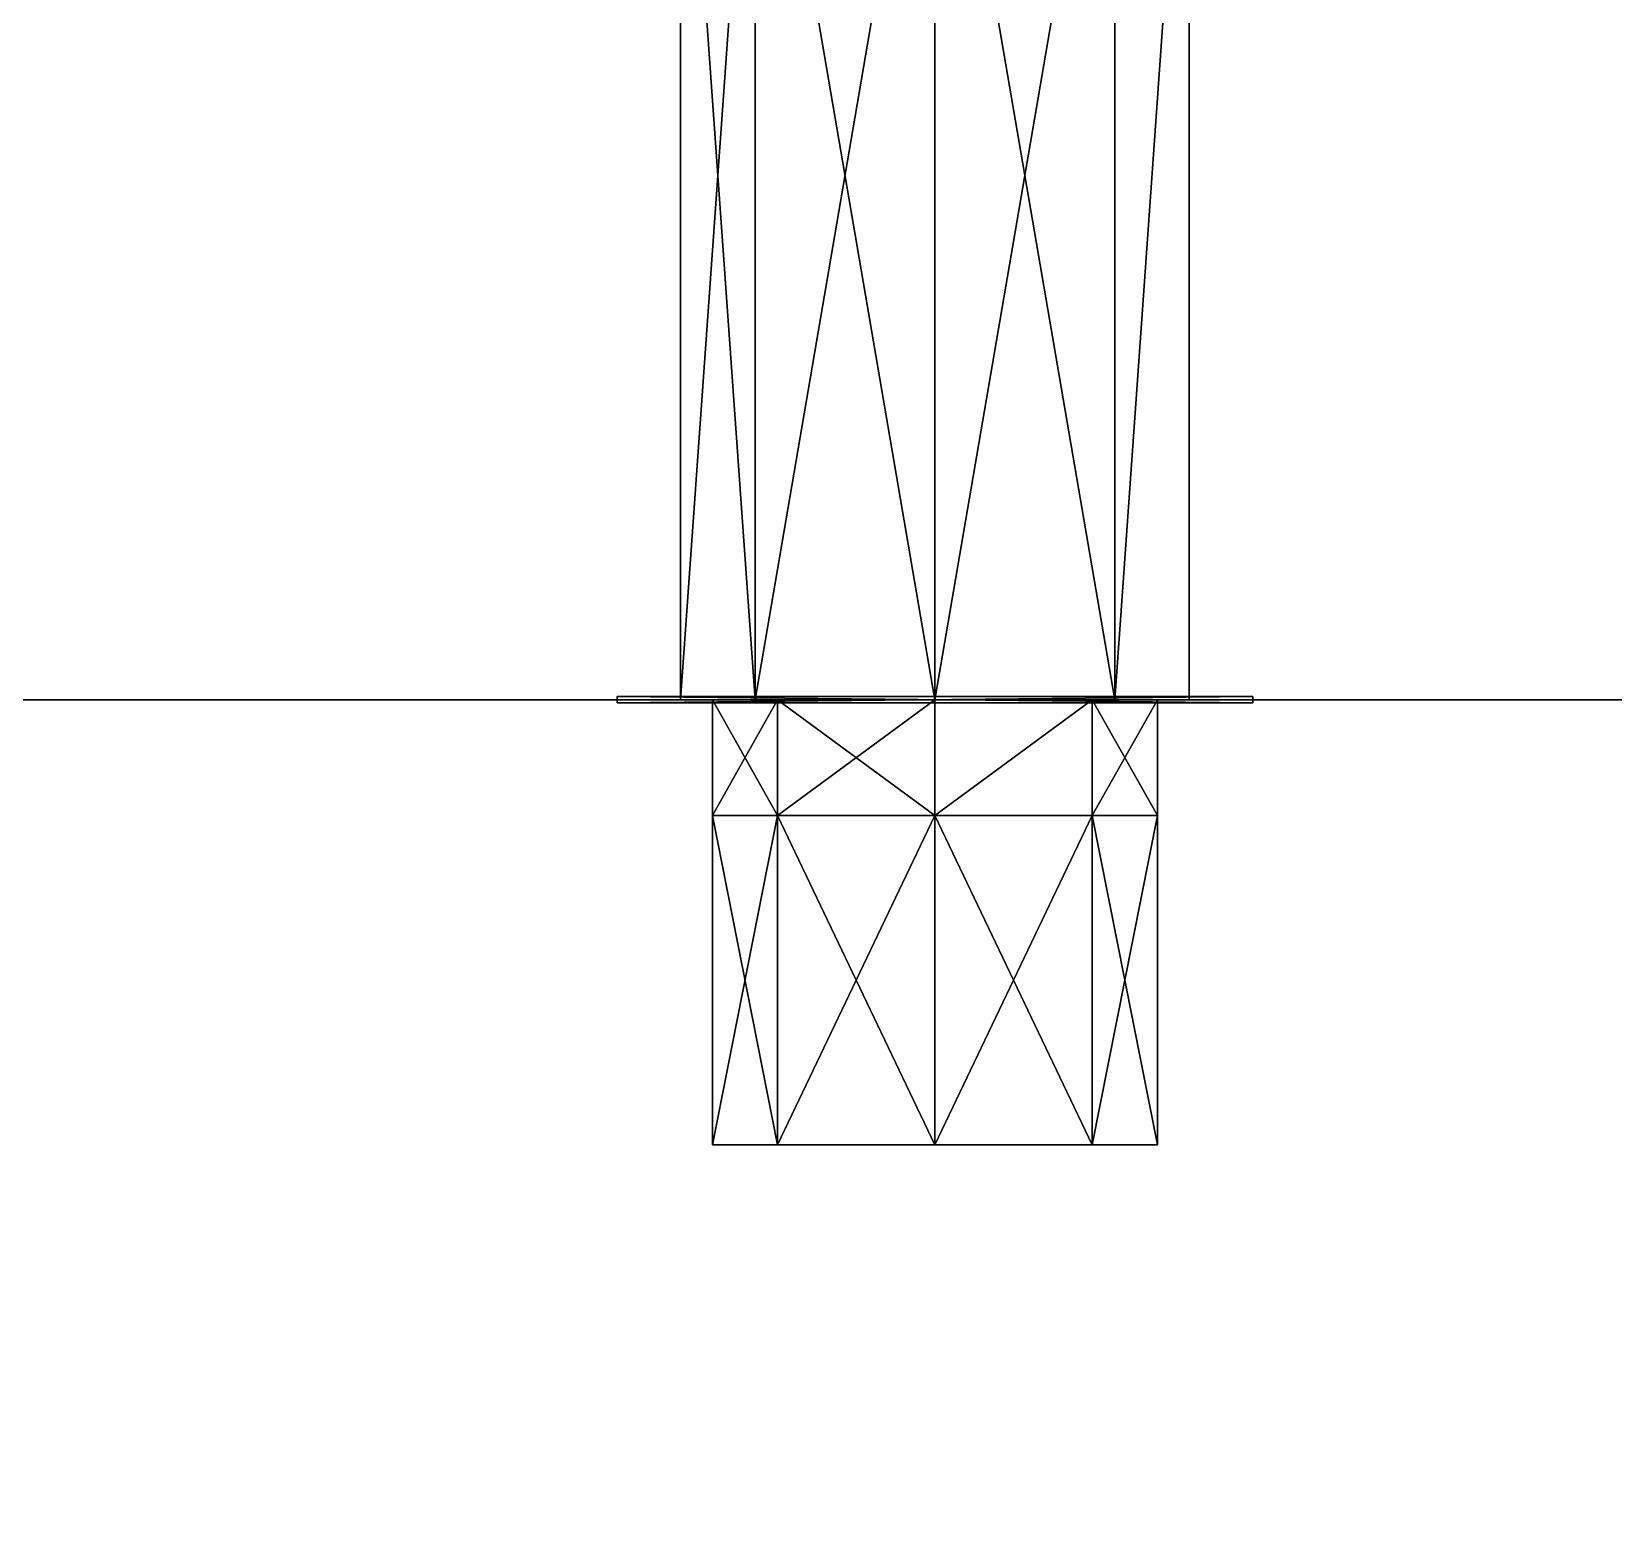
# Model space of a CAD drawing. Extents: x -150 to 2334, y -150 to 2984.
# Drawn here: x 2089.79 to 2114.67, y 2242.89 to 2266.3 of the extents above; entities that cross this region are included whole.
import ezdxf

# ---------------------------------------------------------------- set-up
doc = ezdxf.new("R2010")
doc.units = 0
for name, color, linetype in [('LAYER0', 7, 'CONTINUOUS'), ('LAYER732', 250, 'CONTINUOUS'), ('LAYER749', 250, 'CONTINUOUS'), ('LAYER766', 250, 'CONTINUOUS'), ('LAYER783', 250, 'CONTINUOUS'), ('LAYER817', 250, 'CONTINUOUS'), ('LAYER822', 9, 'CONTINUOUS'), ('LAYER830', 9, 'CONTINUOUS'), ('LAYER834', 250, 'CONTINUOUS'), ('LAYER845', 250, 'CONTINUOUS')]:
    doc.layers.add(name, color=color, linetype=linetype)

msp = doc.modelspace()

# ---------------------------------------------------------------- linework, layer by layer
at = {"layer": 'LAYER0', "invisible_edges": 1}
for points in [[(2334, 2984, -5), (-150, -150, -5), (-150, 2984, -5), (2334, 2984, -5)], [(-150, -150, -5), (2334, 2984, -5), (2334, -150, -5), (-150, -150, -5)], [(2334, -150), (-150, 2984), (-150, -150), (2334, -150)], [(-150, 2984), (2334, -150), (2334, 2984), (-150, 2984)]]:
    msp.add_3dface(points, dxfattribs=at)
at = {"layer": 'LAYER732', "invisible_edges": 1}
for points in [[(2139.4, 2775.792, 548.2), (1844, 2255.792, 548.2), (2139.4, 2255.792, 548.2), (2139.4, 2775.792, 548.2)], [(1844, 2255.792, 548.2), (2139.4, 2775.792, 548.2), (1844, 2775.792, 548.2), (1844, 2255.792, 548.2)], [(1844, 2775.792, 530.2), (2139.4, 2255.792, 530.2), (1844, 2255.792, 530.2), (1844, 2775.792, 530.2)], [(2139.4, 2255.792, 530.2), (1844, 2775.792, 530.2), (2139.4, 2775.792, 530.2), (2139.4, 2255.792, 530.2)], [(2139.4, 2255.792, 530.2), (1844, 2255.792, 548.2), (1844, 2255.792, 530.2), (2139.4, 2255.792, 530.2)], [(1844, 2255.792, 548.2), (2139.4, 2255.792, 530.2), (2139.4, 2255.792, 548.2), (1844, 2255.792, 548.2)]]:
    msp.add_3dface(points, dxfattribs=at)
at = {"layer": 'LAYER749', "invisible_edges": 1}
for points in [[(2139.4, 2775.792, 998.4), (1844, 2255.792, 998.4), (2139.4, 2255.792, 998.4), (2139.4, 2775.792, 998.4)], [(1844, 2255.792, 998.4), (2139.4, 2775.792, 998.4), (1844, 2775.792, 998.4), (1844, 2255.792, 998.4)], [(1844, 2775.792, 980.4), (2139.4, 2255.792, 980.4), (1844, 2255.792, 980.4), (1844, 2775.792, 980.4)], [(2139.4, 2255.792, 980.4), (1844, 2775.792, 980.4), (2139.4, 2775.792, 980.4), (2139.4, 2255.792, 980.4)], [(2139.4, 2255.792, 980.4), (1844, 2255.792, 998.4), (1844, 2255.792, 980.4), (2139.4, 2255.792, 980.4)], [(1844, 2255.792, 998.4), (2139.4, 2255.792, 980.4), (2139.4, 2255.792, 998.4), (1844, 2255.792, 998.4)]]:
    msp.add_3dface(points, dxfattribs=at)
at = {"layer": 'LAYER766', "invisible_edges": 1}
for points in [[(2139.4, 2775.792, 1448.6), (1844, 2255.792, 1448.6), (2139.4, 2255.792, 1448.6), (2139.4, 2775.792, 1448.6)], [(1844, 2255.792, 1448.6), (2139.4, 2775.792, 1448.6), (1844, 2775.792, 1448.6), (1844, 2255.792, 1448.6)], [(1844, 2775.792, 1430.6), (2139.4, 2255.792, 1430.6), (1844, 2255.792, 1430.6), (1844, 2775.792, 1430.6)], [(2139.4, 2255.792, 1430.6), (1844, 2775.792, 1430.6), (2139.4, 2775.792, 1430.6), (2139.4, 2255.792, 1430.6)], [(2139.4, 2255.792, 1430.6), (1844, 2255.792, 1448.6), (1844, 2255.792, 1430.6), (2139.4, 2255.792, 1430.6)], [(1844, 2255.792, 1448.6), (2139.4, 2255.792, 1430.6), (2139.4, 2255.792, 1448.6), (1844, 2255.792, 1448.6)]]:
    msp.add_3dface(points, dxfattribs=at)
at = {"layer": 'LAYER783', "invisible_edges": 1}
for points in [[(2139.4, 2775.792, 1898.8), (1844, 2255.792, 1898.8), (2139.4, 2255.792, 1898.8), (2139.4, 2775.792, 1898.8)], [(1844, 2255.792, 1898.8), (2139.4, 2775.792, 1898.8), (1844, 2775.792, 1898.8), (1844, 2255.792, 1898.8)], [(1844, 2775.792, 1880.8), (2139.4, 2255.792, 1880.8), (1844, 2255.792, 1880.8), (1844, 2775.792, 1880.8)], [(2139.4, 2255.792, 1880.8), (1844, 2775.792, 1880.8), (2139.4, 2775.792, 1880.8), (2139.4, 2255.792, 1880.8)], [(2139.4, 2255.792, 1880.8), (1844, 2255.792, 1898.8), (1844, 2255.792, 1880.8), (2139.4, 2255.792, 1880.8)], [(1844, 2255.792, 1898.8), (2139.4, 2255.792, 1880.8), (2139.4, 2255.792, 1898.8), (1844, 2255.792, 1898.8)]]:
    msp.add_3dface(points, dxfattribs=at)
at = {"layer": 'LAYER817', "invisible_edges": 1}
for points in [[(2164, 2255.792), (1844, 2255.792, 2350), (2164, 2255.792, 2350), (2164, 2255.792)], [(1844, 2255.792, 2350), (2164, 2255.792), (1844, 2255.792), (1844, 2255.792, 2350)], [(2164, 2255.792), (1844, 2237.792), (1844, 2255.792), (2164, 2255.792)], [(1844, 2237.792), (2164, 2255.792), (2164, 2237.792), (1844, 2237.792)], [(2164, 2237.792, 2350), (1844, 2255.792, 2350), (1844, 2237.792, 2350), (2164, 2237.792, 2350)], [(1844, 2255.792, 2350), (2164, 2237.792, 2350), (2164, 2255.792, 2350), (1844, 2255.792, 2350)]]:
    msp.add_3dface(points, dxfattribs=at)
at = {"layer": 'LAYER822'}
for points in [[(2101.172, 2255.792, 86.17157), (2100, 2272.292, 89), (2101.172, 2272.292, 86.17157), (2101.172, 2255.792, 86.17157)], [(2100, 2255.792, 89), (2100, 2272.292, 89), (2101.172, 2255.792, 86.17157), (2100, 2255.792, 89)], [(2100, 2255.792, 89), (2101.172, 2272.292, 91.82843), (2100, 2272.292, 89), (2100, 2255.792, 89)], [(2101.172, 2255.792, 91.82843), (2101.172, 2272.292, 91.82843), (2100, 2255.792, 89), (2101.172, 2255.792, 91.82843)], [(2104, 2255.792, 85), (2101.172, 2272.292, 86.17157), (2104, 2272.292, 85), (2104, 2255.792, 85)], [(2101.172, 2255.792, 86.17157), (2101.172, 2272.292, 86.17157), (2104, 2255.792, 85), (2101.172, 2255.792, 86.17157)], [(2101.172, 2255.792, 91.82843), (2104, 2272.292, 93), (2101.172, 2272.292, 91.82843), (2101.172, 2255.792, 91.82843)], [(2104, 2255.792, 93), (2104, 2272.292, 93), (2101.172, 2255.792, 91.82843), (2104, 2255.792, 93)], [(2101.172, 2255.792, 91.82843), (2104, 2272.292, 93), (2101.172, 2272.292, 91.82843), (2101.172, 2255.792, 91.82843)], [(2104, 2255.792, 93), (2104, 2272.292, 93), (2101.172, 2255.792, 91.82843), (2104, 2255.792, 93)], [(2106.828, 2255.792, 86.17157), (2104, 2272.292, 85), (2106.828, 2272.292, 86.17157), (2106.828, 2255.792, 86.17157)], [(2104, 2255.792, 85), (2104, 2272.292, 85), (2106.828, 2255.792, 86.17157), (2104, 2255.792, 85)], [(2104, 2255.792, 93), (2106.828, 2272.292, 91.82843), (2104, 2272.292, 93), (2104, 2255.792, 93)], [(2106.828, 2255.792, 91.82843), (2106.828, 2272.292, 91.82843), (2104, 2255.792, 93), (2106.828, 2255.792, 91.82843)], [(2108, 2272.292, 89), (2106.828, 2255.792, 86.17157), (2106.828, 2272.292, 86.17157), (2108, 2272.292, 89)], [(2108, 2255.792, 89), (2106.828, 2255.792, 86.17157), (2108, 2272.292, 89), (2108, 2255.792, 89)], [(2108, 2272.292, 89), (2106.828, 2255.792, 91.82843), (2108, 2255.792, 89), (2108, 2272.292, 89)], [(2106.828, 2272.292, 91.82843), (2106.828, 2255.792, 91.82843), (2108, 2272.292, 89), (2106.828, 2272.292, 91.82843)], [(2099, 2255.842, 84), (2109, 2255.842, 94), (2109, 2255.842, 84), (2099, 2255.842, 84)], [(2099, 2255.842, 94), (2109, 2255.842, 94), (2099, 2255.842, 84), (2099, 2255.842, 94)], [(2099, 2255.742, 84), (2109, 2255.842, 84), (2109, 2255.742, 84), (2099, 2255.742, 84)], [(2099, 2255.842, 84), (2109, 2255.842, 84), (2099, 2255.742, 84), (2099, 2255.842, 84)], [(2099, 2255.842, 94), (2099, 2255.742, 84), (2099, 2255.842, 84), (2099, 2255.842, 94)], [(2099, 2255.742, 94), (2099, 2255.742, 84), (2099, 2255.842, 94), (2099, 2255.742, 94)], [(2109, 2255.742, 94), (2099, 2255.842, 94), (2099, 2255.742, 94), (2109, 2255.742, 94)], [(2109, 2255.842, 94), (2099, 2255.842, 94), (2109, 2255.742, 94), (2109, 2255.842, 94)], [(2099, 2255.842, 84), (2109, 2255.842, 94), (2109, 2255.842, 84), (2099, 2255.842, 84)], [(2099, 2255.842, 94), (2109, 2255.842, 94), (2099, 2255.842, 84), (2099, 2255.842, 94)], [(2099, 2255.842, 84), (2099, 2255.742, 94), (2099, 2255.842, 94), (2099, 2255.842, 84)], [(2099, 2255.742, 84), (2099, 2255.742, 94), (2099, 2255.842, 84), (2099, 2255.742, 84)], [(2109, 2255.742, 94), (2099, 2255.842, 94), (2099, 2255.742, 94), (2109, 2255.742, 94)], [(2109, 2255.842, 94), (2099, 2255.842, 94), (2109, 2255.742, 94), (2109, 2255.842, 94)], [(2099, 2255.742, 84), (2109, 2255.842, 84), (2109, 2255.742, 84), (2099, 2255.742, 84)], [(2099, 2255.842, 84), (2109, 2255.842, 84), (2099, 2255.742, 84), (2099, 2255.842, 84)], [(2101.525, 2255.792, 86.52512), (2100.5, 2253.972, 89), (2100.5, 2255.792, 89), (2101.525, 2255.792, 86.52512)], [(2101.525, 2253.972, 86.52512), (2100.5, 2253.972, 89), (2101.525, 2255.792, 86.52512), (2101.525, 2253.972, 86.52512)], [(2100.5, 2255.792, 89), (2101.525, 2253.972, 91.47488), (2101.525, 2255.792, 91.47488), (2100.5, 2255.792, 89)], [(2100.5, 2253.972, 89), (2101.525, 2253.972, 91.47488), (2100.5, 2255.792, 89), (2100.5, 2253.972, 89)], [(2104, 2255.792, 85.5), (2101.525, 2253.972, 86.52512), (2101.525, 2255.792, 86.52512), (2104, 2255.792, 85.5)], [(2104, 2253.972, 85.5), (2101.525, 2253.972, 86.52512), (2104, 2255.792, 85.5), (2104, 2253.972, 85.5)], [(2104, 2253.972, 92.5), (2101.525, 2255.792, 91.47488), (2101.525, 2253.972, 91.47488), (2104, 2253.972, 92.5)], [(2104, 2255.792, 92.5), (2101.525, 2255.792, 91.47488), (2104, 2253.972, 92.5), (2104, 2255.792, 92.5)], [(2101.525, 2253.972, 91.47488), (2104, 2255.792, 92.5), (2101.525, 2255.792, 91.47488), (2101.525, 2253.972, 91.47488)], [(2104, 2253.972, 92.5), (2104, 2255.792, 92.5), (2101.525, 2253.972, 91.47488), (2104, 2253.972, 92.5)], [(2106.475, 2255.792, 86.52512), (2104, 2253.972, 85.5), (2104, 2255.792, 85.5), (2106.475, 2255.792, 86.52512)], [(2106.475, 2253.972, 86.52512), (2104, 2253.972, 85.5), (2106.475, 2255.792, 86.52512), (2106.475, 2253.972, 86.52512)], [(2106.475, 2255.792, 91.47488), (2104, 2253.972, 92.5), (2106.475, 2253.972, 91.47488), (2106.475, 2255.792, 91.47488)], [(2104, 2255.792, 92.5), (2104, 2253.972, 92.5), (2106.475, 2255.792, 91.47488), (2104, 2255.792, 92.5)], [(2106.475, 2255.792, 86.52512), (2107.5, 2253.972, 89), (2106.475, 2253.972, 86.52512), (2106.475, 2255.792, 86.52512)], [(2107.5, 2255.792, 89), (2107.5, 2253.972, 89), (2106.475, 2255.792, 86.52512), (2107.5, 2255.792, 89)], [(2107.5, 2255.792, 89), (2106.475, 2253.972, 91.47488), (2107.5, 2253.972, 89), (2107.5, 2255.792, 89)], [(2106.475, 2255.792, 91.47488), (2106.475, 2253.972, 91.47488), (2107.5, 2255.792, 89), (2106.475, 2255.792, 91.47488)], [(2109, 2255.842, 84), (2109, 2255.742, 94), (2109, 2255.842, 94), (2109, 2255.842, 84)], [(2109, 2255.742, 84), (2109, 2255.742, 94), (2109, 2255.842, 84), (2109, 2255.742, 84)], [(2109, 2255.742, 84), (2109, 2255.842, 94), (2109, 2255.742, 94), (2109, 2255.742, 84)], [(2109, 2255.842, 84), (2109, 2255.842, 94), (2109, 2255.742, 84), (2109, 2255.842, 84)], [(2099, 2255.742, 84), (2109, 2255.742, 94), (2109, 2255.742, 84), (2099, 2255.742, 84)], [(2099, 2255.742, 94), (2109, 2255.742, 94), (2099, 2255.742, 84), (2099, 2255.742, 94)], [(2109, 2255.742, 84), (2099, 2255.742, 94), (2099, 2255.742, 84), (2109, 2255.742, 84)], [(2109, 2255.742, 94), (2099, 2255.742, 94), (2109, 2255.742, 84), (2109, 2255.742, 94)], [(2101.525, 2248.792, 86.52512), (2100.5, 2253.972, 89), (2101.525, 2253.972, 86.52512), (2101.525, 2248.792, 86.52512)], [(2100.5, 2248.792, 89), (2100.5, 2253.972, 89), (2101.525, 2248.792, 86.52512), (2100.5, 2248.792, 89)], [(2100.5, 2248.792, 89), (2101.525, 2253.972, 91.47488), (2100.5, 2253.972, 89), (2100.5, 2248.792, 89)], [(2101.525, 2248.792, 91.47488), (2101.525, 2253.972, 91.47488), (2100.5, 2248.792, 89), (2101.525, 2248.792, 91.47488)], [(2104, 2248.792, 85.5), (2101.525, 2253.972, 86.52512), (2104, 2253.972, 85.5), (2104, 2248.792, 85.5)], [(2101.525, 2248.792, 86.52512), (2101.525, 2253.972, 86.52512), (2104, 2248.792, 85.5), (2101.525, 2248.792, 86.52512)], [(2104, 2248.792, 92.5), (2101.525, 2253.972, 91.47488), (2101.525, 2248.792, 91.47488), (2104, 2248.792, 92.5)], [(2104, 2253.972, 92.5), (2101.525, 2253.972, 91.47488), (2104, 2248.792, 92.5), (2104, 2253.972, 92.5)], [(2101.525, 2248.792, 91.47488), (2104, 2253.972, 92.5), (2101.525, 2253.972, 91.47488), (2101.525, 2248.792, 91.47488)], [(2104, 2248.792, 92.5), (2104, 2253.972, 92.5), (2101.525, 2248.792, 91.47488), (2104, 2248.792, 92.5)], [(2106.475, 2248.792, 86.52512), (2104, 2253.972, 85.5), (2106.475, 2253.972, 86.52512), (2106.475, 2248.792, 86.52512)], [(2104, 2248.792, 85.5), (2104, 2253.972, 85.5), (2106.475, 2248.792, 86.52512), (2104, 2248.792, 85.5)], [(2106.475, 2253.972, 91.47488), (2104, 2248.792, 92.5), (2106.475, 2248.792, 91.47488), (2106.475, 2253.972, 91.47488)], [(2104, 2253.972, 92.5), (2104, 2248.792, 92.5), (2106.475, 2253.972, 91.47488), (2104, 2253.972, 92.5)], [(2106.475, 2253.972, 86.52512), (2107.5, 2248.792, 89), (2106.475, 2248.792, 86.52512), (2106.475, 2253.972, 86.52512)], [(2107.5, 2253.972, 89), (2107.5, 2248.792, 89), (2106.475, 2253.972, 86.52512), (2107.5, 2253.972, 89)], [(2107.5, 2253.972, 89), (2106.475, 2248.792, 91.47488), (2107.5, 2248.792, 89), (2107.5, 2253.972, 89)], [(2106.475, 2253.972, 91.47488), (2106.475, 2248.792, 91.47488), (2107.5, 2253.972, 89), (2106.475, 2253.972, 91.47488)], [(2107.5, 2248.792, 89), (2100.5, 2248.792, 89), (2101.525, 2248.792, 86.52512), (2107.5, 2248.792, 89)], [(2106.475, 2248.792, 91.47488), (2100.5, 2248.792, 89), (2107.5, 2248.792, 89), (2106.475, 2248.792, 91.47488)], [(2104, 2248.792, 92.5), (2100.5, 2248.792, 89), (2106.475, 2248.792, 91.47488), (2104, 2248.792, 92.5)], [(2101.525, 2248.792, 91.47488), (2100.5, 2248.792, 89), (2104, 2248.792, 92.5), (2101.525, 2248.792, 91.47488)], [(2106.475, 2248.792, 86.52512), (2101.525, 2248.792, 86.52512), (2104, 2248.792, 85.5), (2106.475, 2248.792, 86.52512)], [(2107.5, 2248.792, 89), (2101.525, 2248.792, 86.52512), (2106.475, 2248.792, 86.52512), (2107.5, 2248.792, 89)]]:
    msp.add_3dface(points, dxfattribs=at)
at = {"layer": 'LAYER830'}
for points in [[(2101.172, 2272.292, 2342.828), (2100, 2272.292, 2340), (2101.172, 2255.792, 2342.828), (2101.172, 2272.292, 2342.828)], [(2101.172, 2255.792, 2342.828), (2100, 2272.292, 2340), (2100, 2255.792, 2340), (2101.172, 2255.792, 2342.828)], [(2100, 2272.292, 2340), (2101.172, 2272.292, 2337.172), (2100, 2255.792, 2340), (2100, 2272.292, 2340)], [(2100, 2255.792, 2340), (2101.172, 2272.292, 2337.172), (2101.172, 2255.792, 2337.172), (2100, 2255.792, 2340)], [(2104, 2272.292, 2344), (2101.172, 2272.292, 2342.828), (2104, 2255.792, 2344), (2104, 2272.292, 2344)], [(2104, 2255.792, 2344), (2101.172, 2272.292, 2342.828), (2101.172, 2255.792, 2342.828), (2104, 2255.792, 2344)], [(2101.172, 2272.292, 2337.172), (2104, 2272.292, 2336), (2101.172, 2255.792, 2337.172), (2101.172, 2272.292, 2337.172)], [(2101.172, 2255.792, 2337.172), (2104, 2272.292, 2336), (2104, 2255.792, 2336), (2101.172, 2255.792, 2337.172)], [(2101.172, 2272.292, 2337.172), (2104, 2272.292, 2336), (2101.172, 2255.792, 2337.172), (2101.172, 2272.292, 2337.172)], [(2101.172, 2255.792, 2337.172), (2104, 2272.292, 2336), (2104, 2255.792, 2336), (2101.172, 2255.792, 2337.172)], [(2106.828, 2272.292, 2342.828), (2104, 2272.292, 2344), (2106.828, 2255.792, 2342.828), (2106.828, 2272.292, 2342.828)], [(2106.828, 2255.792, 2342.828), (2104, 2272.292, 2344), (2104, 2255.792, 2344), (2106.828, 2255.792, 2342.828)], [(2104, 2272.292, 2336), (2106.828, 2272.292, 2337.172), (2104, 2255.792, 2336), (2104, 2272.292, 2336)], [(2104, 2255.792, 2336), (2106.828, 2272.292, 2337.172), (2106.828, 2255.792, 2337.172), (2104, 2255.792, 2336)], [(2106.828, 2272.292, 2342.828), (2106.828, 2255.792, 2342.828), (2108, 2272.292, 2340), (2106.828, 2272.292, 2342.828)], [(2108, 2272.292, 2340), (2106.828, 2255.792, 2342.828), (2108, 2255.792, 2340), (2108, 2272.292, 2340)], [(2108, 2255.792, 2340), (2106.828, 2255.792, 2337.172), (2108, 2272.292, 2340), (2108, 2255.792, 2340)], [(2108, 2272.292, 2340), (2106.828, 2255.792, 2337.172), (2106.828, 2272.292, 2337.172), (2108, 2272.292, 2340)], [(2109, 2255.842, 2345), (2109, 2255.842, 2335), (2099, 2255.842, 2345), (2109, 2255.842, 2345)], [(2099, 2255.842, 2345), (2109, 2255.842, 2335), (2099, 2255.842, 2335), (2099, 2255.842, 2345)], [(2109, 2255.742, 2345), (2109, 2255.842, 2345), (2099, 2255.742, 2345), (2109, 2255.742, 2345)], [(2099, 2255.742, 2345), (2109, 2255.842, 2345), (2099, 2255.842, 2345), (2099, 2255.742, 2345)], [(2099, 2255.842, 2345), (2099, 2255.742, 2345), (2099, 2255.842, 2335), (2099, 2255.842, 2345)], [(2099, 2255.842, 2335), (2099, 2255.742, 2345), (2099, 2255.742, 2335), (2099, 2255.842, 2335)], [(2099, 2255.742, 2335), (2099, 2255.842, 2335), (2109, 2255.742, 2335), (2099, 2255.742, 2335)], [(2109, 2255.742, 2335), (2099, 2255.842, 2335), (2109, 2255.842, 2335), (2109, 2255.742, 2335)], [(2109, 2255.842, 2345), (2109, 2255.842, 2335), (2099, 2255.842, 2345), (2109, 2255.842, 2345)], [(2099, 2255.842, 2345), (2109, 2255.842, 2335), (2099, 2255.842, 2335), (2099, 2255.842, 2345)], [(2099, 2255.842, 2335), (2099, 2255.742, 2335), (2099, 2255.842, 2345), (2099, 2255.842, 2335)], [(2099, 2255.842, 2345), (2099, 2255.742, 2335), (2099, 2255.742, 2345), (2099, 2255.842, 2345)], [(2099, 2255.742, 2335), (2099, 2255.842, 2335), (2109, 2255.742, 2335), (2099, 2255.742, 2335)], [(2109, 2255.742, 2335), (2099, 2255.842, 2335), (2109, 2255.842, 2335), (2109, 2255.742, 2335)], [(2109, 2255.742, 2345), (2109, 2255.842, 2345), (2099, 2255.742, 2345), (2109, 2255.742, 2345)], [(2099, 2255.742, 2345), (2109, 2255.842, 2345), (2099, 2255.842, 2345), (2099, 2255.742, 2345)], [(2100.5, 2255.792, 2340), (2100.5, 2253.972, 2340), (2101.525, 2255.792, 2342.475), (2100.5, 2255.792, 2340)], [(2101.525, 2255.792, 2342.475), (2100.5, 2253.972, 2340), (2101.525, 2253.972, 2342.475), (2101.525, 2255.792, 2342.475)], [(2101.525, 2255.792, 2337.525), (2101.525, 2253.972, 2337.525), (2100.5, 2255.792, 2340), (2101.525, 2255.792, 2337.525)], [(2100.5, 2255.792, 2340), (2101.525, 2253.972, 2337.525), (2100.5, 2253.972, 2340), (2100.5, 2255.792, 2340)], [(2101.525, 2255.792, 2342.475), (2101.525, 2253.972, 2342.475), (2104, 2255.792, 2343.5), (2101.525, 2255.792, 2342.475)], [(2104, 2255.792, 2343.5), (2101.525, 2253.972, 2342.475), (2104, 2253.972, 2343.5), (2104, 2255.792, 2343.5)], [(2101.525, 2253.972, 2337.525), (2101.525, 2255.792, 2337.525), (2104, 2253.972, 2336.5), (2101.525, 2253.972, 2337.525)], [(2104, 2253.972, 2336.5), (2101.525, 2255.792, 2337.525), (2104, 2255.792, 2336.5), (2104, 2253.972, 2336.5)], [(2101.525, 2255.792, 2337.525), (2104, 2255.792, 2336.5), (2101.525, 2253.972, 2337.525), (2101.525, 2255.792, 2337.525)], [(2101.525, 2253.972, 2337.525), (2104, 2255.792, 2336.5), (2104, 2253.972, 2336.5), (2101.525, 2253.972, 2337.525)], [(2104, 2255.792, 2343.5), (2104, 2253.972, 2343.5), (2106.475, 2255.792, 2342.475), (2104, 2255.792, 2343.5)], [(2106.475, 2255.792, 2342.475), (2104, 2253.972, 2343.5), (2106.475, 2253.972, 2342.475), (2106.475, 2255.792, 2342.475)], [(2106.475, 2253.972, 2337.525), (2104, 2253.972, 2336.5), (2106.475, 2255.792, 2337.525), (2106.475, 2253.972, 2337.525)], [(2106.475, 2255.792, 2337.525), (2104, 2253.972, 2336.5), (2104, 2255.792, 2336.5), (2106.475, 2255.792, 2337.525)], [(2106.475, 2253.972, 2342.475), (2107.5, 2253.972, 2340), (2106.475, 2255.792, 2342.475), (2106.475, 2253.972, 2342.475)], [(2106.475, 2255.792, 2342.475), (2107.5, 2253.972, 2340), (2107.5, 2255.792, 2340), (2106.475, 2255.792, 2342.475)], [(2107.5, 2253.972, 2340), (2106.475, 2253.972, 2337.525), (2107.5, 2255.792, 2340), (2107.5, 2253.972, 2340)], [(2107.5, 2255.792, 2340), (2106.475, 2253.972, 2337.525), (2106.475, 2255.792, 2337.525), (2107.5, 2255.792, 2340)], [(2109, 2255.842, 2335), (2109, 2255.742, 2335), (2109, 2255.842, 2345), (2109, 2255.842, 2335)], [(2109, 2255.842, 2345), (2109, 2255.742, 2335), (2109, 2255.742, 2345), (2109, 2255.842, 2345)], [(2109, 2255.742, 2335), (2109, 2255.842, 2335), (2109, 2255.742, 2345), (2109, 2255.742, 2335)], [(2109, 2255.742, 2345), (2109, 2255.842, 2335), (2109, 2255.842, 2345), (2109, 2255.742, 2345)], [(2109, 2255.742, 2345), (2109, 2255.742, 2335), (2099, 2255.742, 2345), (2109, 2255.742, 2345)], [(2099, 2255.742, 2345), (2109, 2255.742, 2335), (2099, 2255.742, 2335), (2099, 2255.742, 2345)], [(2099, 2255.742, 2345), (2099, 2255.742, 2335), (2109, 2255.742, 2345), (2099, 2255.742, 2345)], [(2109, 2255.742, 2345), (2099, 2255.742, 2335), (2109, 2255.742, 2335), (2109, 2255.742, 2345)], [(2101.525, 2253.972, 2342.475), (2100.5, 2253.972, 2340), (2101.525, 2248.792, 2342.475), (2101.525, 2253.972, 2342.475)], [(2101.525, 2248.792, 2342.475), (2100.5, 2253.972, 2340), (2100.5, 2248.792, 2340), (2101.525, 2248.792, 2342.475)], [(2100.5, 2253.972, 2340), (2101.525, 2253.972, 2337.525), (2100.5, 2248.792, 2340), (2100.5, 2253.972, 2340)], [(2100.5, 2248.792, 2340), (2101.525, 2253.972, 2337.525), (2101.525, 2248.792, 2337.525), (2100.5, 2248.792, 2340)], [(2104, 2253.972, 2343.5), (2101.525, 2253.972, 2342.475), (2104, 2248.792, 2343.5), (2104, 2253.972, 2343.5)], [(2104, 2248.792, 2343.5), (2101.525, 2253.972, 2342.475), (2101.525, 2248.792, 2342.475), (2104, 2248.792, 2343.5)], [(2101.525, 2248.792, 2337.525), (2101.525, 2253.972, 2337.525), (2104, 2248.792, 2336.5), (2101.525, 2248.792, 2337.525)], [(2104, 2248.792, 2336.5), (2101.525, 2253.972, 2337.525), (2104, 2253.972, 2336.5), (2104, 2248.792, 2336.5)], [(2101.525, 2253.972, 2337.525), (2104, 2253.972, 2336.5), (2101.525, 2248.792, 2337.525), (2101.525, 2253.972, 2337.525)], [(2101.525, 2248.792, 2337.525), (2104, 2253.972, 2336.5), (2104, 2248.792, 2336.5), (2101.525, 2248.792, 2337.525)], [(2106.475, 2253.972, 2342.475), (2104, 2253.972, 2343.5), (2106.475, 2248.792, 2342.475), (2106.475, 2253.972, 2342.475)], [(2106.475, 2248.792, 2342.475), (2104, 2253.972, 2343.5), (2104, 2248.792, 2343.5), (2106.475, 2248.792, 2342.475)], [(2106.475, 2248.792, 2337.525), (2104, 2248.792, 2336.5), (2106.475, 2253.972, 2337.525), (2106.475, 2248.792, 2337.525)], [(2106.475, 2253.972, 2337.525), (2104, 2248.792, 2336.5), (2104, 2253.972, 2336.5), (2106.475, 2253.972, 2337.525)], [(2106.475, 2248.792, 2342.475), (2107.5, 2248.792, 2340), (2106.475, 2253.972, 2342.475), (2106.475, 2248.792, 2342.475)], [(2106.475, 2253.972, 2342.475), (2107.5, 2248.792, 2340), (2107.5, 2253.972, 2340), (2106.475, 2253.972, 2342.475)], [(2107.5, 2248.792, 2340), (2106.475, 2248.792, 2337.525), (2107.5, 2253.972, 2340), (2107.5, 2248.792, 2340)], [(2107.5, 2253.972, 2340), (2106.475, 2248.792, 2337.525), (2106.475, 2253.972, 2337.525), (2107.5, 2253.972, 2340)], [(2101.525, 2248.792, 2342.475), (2100.5, 2248.792, 2340), (2107.5, 2248.792, 2340), (2101.525, 2248.792, 2342.475)], [(2107.5, 2248.792, 2340), (2100.5, 2248.792, 2340), (2106.475, 2248.792, 2337.525), (2107.5, 2248.792, 2340)], [(2106.475, 2248.792, 2337.525), (2100.5, 2248.792, 2340), (2104, 2248.792, 2336.5), (2106.475, 2248.792, 2337.525)], [(2104, 2248.792, 2336.5), (2100.5, 2248.792, 2340), (2101.525, 2248.792, 2337.525), (2104, 2248.792, 2336.5)], [(2104, 2248.792, 2343.5), (2101.525, 2248.792, 2342.475), (2106.475, 2248.792, 2342.475), (2104, 2248.792, 2343.5)], [(2106.475, 2248.792, 2342.475), (2101.525, 2248.792, 2342.475), (2107.5, 2248.792, 2340), (2106.475, 2248.792, 2342.475)]]:
    msp.add_3dface(points, dxfattribs=at)
at = {"layer": 'LAYER834', "invisible_edges": 1}
for points in [[(2164, 2255.792, 80), (1844, 2775.792, 80), (2164, 2775.792, 80), (2164, 2255.792, 80)], [(1844, 2775.792, 80), (2164, 2255.792, 80), (1844, 2255.792, 80), (1844, 2775.792, 80)], [(1844, 2255.792, 98), (2164, 2775.792, 98), (1844, 2775.792, 98), (1844, 2255.792, 98)], [(2164, 2775.792, 98), (1844, 2255.792, 98), (2164, 2255.792, 98), (2164, 2775.792, 98)], [(2164, 2255.792, 80), (1844, 2255.792, 98), (1844, 2255.792, 80), (2164, 2255.792, 80)], [(1844, 2255.792, 98), (2164, 2255.792, 80), (2164, 2255.792, 98), (1844, 2255.792, 98)]]:
    msp.add_3dface(points, dxfattribs=at)
at = {"layer": 'LAYER845', "invisible_edges": 1}
for points in [[(2164, 2775.792, 2349), (1844, 2255.792, 2349), (2164, 2255.792, 2349), (2164, 2775.792, 2349)], [(1844, 2255.792, 2349), (2164, 2775.792, 2349), (1844, 2775.792, 2349), (1844, 2255.792, 2349)], [(1844, 2775.792, 2331), (2164, 2255.792, 2331), (1844, 2255.792, 2331), (1844, 2775.792, 2331)], [(2164, 2255.792, 2331), (1844, 2775.792, 2331), (2164, 2775.792, 2331), (2164, 2255.792, 2331)], [(2164, 2255.792, 2331), (1844, 2255.792, 2349), (1844, 2255.792, 2331), (2164, 2255.792, 2331)], [(1844, 2255.792, 2349), (2164, 2255.792, 2331), (2164, 2255.792, 2349), (1844, 2255.792, 2349)]]:
    msp.add_3dface(points, dxfattribs=at)

doc.saveas('drawing.dxf')
